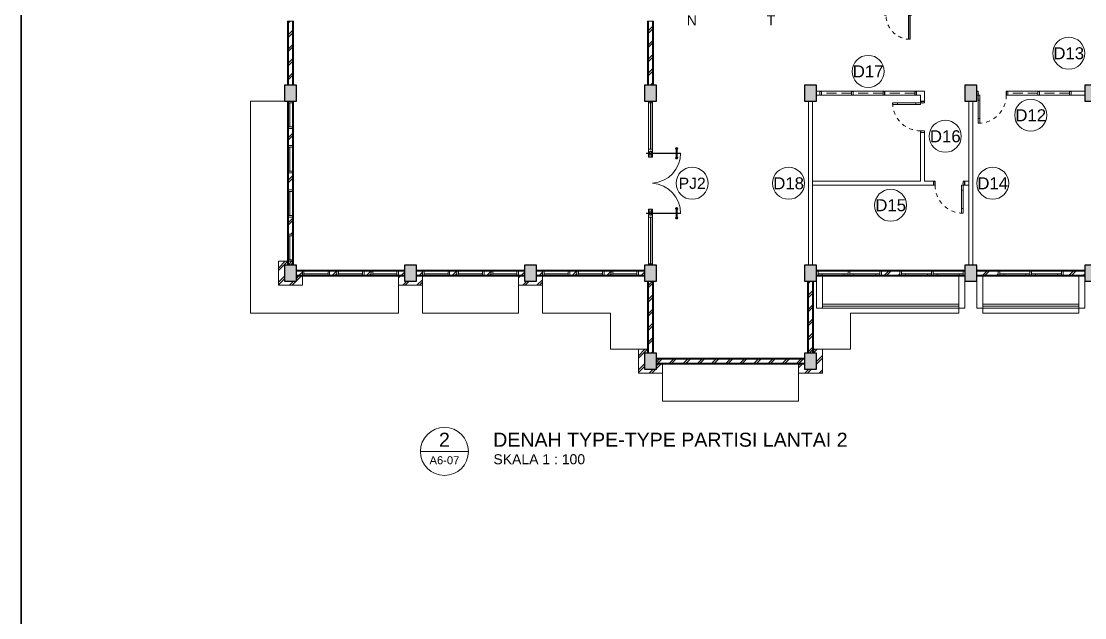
# Model space of a CAD drawing. Header units: millimetres. Extents: x -11 to 1625, y -267 to 180.
# Drawn here: x 996.21 to 1022.79, y -184.5 to -169.59 of the extents above; entities that cross this region are included whole.
import ezdxf
from ezdxf.enums import TextEntityAlignment as Align

# ---------------------------------------------------------------- set-up
doc = ezdxf.new("R2010")
doc.units = ezdxf.units.MM
doc.linetypes.add('HIDDEN', pattern=[0.375, 0.25, -0.125])
for name, color, linetype, lineweight in [('ars', 11, 'Continuous', 5), ('dinding', 5, 'Continuous', 15), ('GRS KOP', 1, 'Continuous', 35), ('KOLOM', 1, 'Continuous', 30), ('kop', 7, 'Continuous', 20), ('kus', 63, 'Continuous', 15), ('lan', 7, 'Continuous', 15), ('not', 7, 'Continuous', 20), ('PARTISI', 190, 'Continuous', 9), ('sol kol', 8, 'Continuous', 0)]:
    doc.layers.add(name, color=color, linetype=linetype, lineweight=lineweight)
doc.styles.add('BARU', font='complex.shx')
doc.styles.add('S', font='SIMPLEX', dxfattribs={"width": 1.1})
doc.styles.get("Standard").update_dxf_attribs({"font": 'ARIALUNI.TTF'})
pattern_1 = [(45, (643.21416, -330), (-0.1767767, 0.1767767), []), (45, (643.27666, -330), (-0.1767767, 0.1767767), [])]
pattern_2 = [(45, (1013.4393, -177.46464), (-0.176777, 0.176777), []), (45, (1013.5018, -177.46464), (-0.176777, 0.176777), [])]
pattern_3 = [(45, (1002.4393, -202.28987), (-0.1767767, 0.1767767), []), (45, (1002.5018, -202.28987), (-0.1767767, 0.1767767), [])]
pattern_4 = [(45, (731.21416, -244.59977), (-0.1767767, 0.1767767), []), (45, (731.27666, -244.59977), (-0.1767767, 0.1767767), [])]

# ---------------------------------------------------------------- blocks, each defined once
blk = doc.blocks.new('kop')
at = {"layer": 'GRS KOP'}
blk.add_lwpolyline([(1, 54), (83, 54), (83, 1), (1, 1)], close=True, dxfattribs=at)
at = {"layer": 'kop', "style": 'BARU', "flags": 4}
for p, height in [((73.8, 5.4), 0.35), ((80.303, 5.382), 0.25), ((73.8, 4.9), 0.35), ((80.303, 4.882), 0.25), ((73.8, 4.4), 0.35), ((80.303, 4.382), 0.25)]:
    blk.add_attdef('-', p, '', height=height, dxfattribs=at)
at = {"layer": 'kop', "flags": 4}
for tag, p in [('AR-00', (78.057, 2.648)), ('00', (81.238, 2.647))]:
    blk.add_attdef(tag, text='', height=0.35, dxfattribs=at).set_placement(p, align=Align.MIDDLE)
blk = doc.blocks.new('Ndtpd')
blk.add_line((0.747, 0), (-0.747, 0))
blk.add_circle((0, 0), 0.747)
at = {"flags": 4}
for tag, height, p in [('NO', 0.5, (0, 0.148)), ('NOLBR', 0.3, (0, -0.398))]:
    blk.add_attdef(tag, text='', height=height, dxfattribs=at).set_placement(p, align=Align.CENTER)
for tag, p, height in [('NDTPD', (1.516, 0.148), 0.5), ('SKALA', (1.523, -0.398), 0.3)]:
    blk.add_attdef(tag, p, '', height=height, dxfattribs=at)
blk = doc.blocks.new('K1')
at = {"layer": 'KOLOM'}
blk.add_lwpolyline([(0.2, 0.15), (-0.2, 0.15), (-0.2, -0.15), (0.2, -0.15), (0.2, 0.15)], dxfattribs=at)
blk = doc.blocks.new('P1')
at = {"lineweight": 5}
h = blk.add_hatch(dxfattribs=at)
h.set_pattern_fill('ANSI31', color=256, scale=0.020282, angle=-315, style=0)
h.set_pattern_definition([(179.99999863, (-506.106483, 1417.280242), (6.07e-11, 0.0025352112676), [])])
h.paths.add_polyline_path([(-1.729, 0.805, -1), (-1.693, 0.77, -1)])
h.paths.add_polyline_path([(-1.724, 0.801, 1), (-1.697, 0.774, 1)], flags=16)
h = blk.add_hatch(dxfattribs=at)
h.set_pattern_fill('ANSI31', color=256, scale=0.020282, angle=-315, style=0)
h.set_pattern_definition([(270.00000137, (1414.9464214, -503.7726625), (0.0025352112676, 6.07e-11), [])])
h.paths.add_polyline_path([(-1.528, 0.605, 1), (-1.564, 0.641, 1)])
h.paths.add_polyline_path([(-1.532, 0.609, -1), (-1.56, 0.637, -1)], flags=16)
h = blk.add_hatch(dxfattribs=at)
h.set_pattern_fill('ANSI31', color=256, scale=0.020282, angle=-315, style=0)
h.set_pattern_definition([(179.99999863, (-505.0458133, 1416.2195722), (6.07e-11, 0.0025352112676), [])])
h.paths.add_polyline_path([(-0.668, -0.255, -1), (-0.632, -0.291, -1)])
h.paths.add_polyline_path([(-0.664, -0.259, 1), (-0.636, -0.287, 1)], flags=16)
h = blk.add_hatch(dxfattribs=at)
h.set_pattern_fill('ANSI31', color=256, scale=0.020282, angle=-315, style=0)
h.set_pattern_definition([(270.00000137, (1416.0070912, -504.8333323), (0.0025352112676, 6.07e-11), [])])
h.paths.add_polyline_path([(-0.468, -0.455, 1), (-0.504, -0.42, 1)])
h.paths.add_polyline_path([(-0.472, -0.451, -1), (-0.499, -0.424, -1)], flags=16)
for p, q in [((-1.724, 0.801), (-1.697, 0.774)), ((-1.686, 0.781), (-1.623, 0.718)), ((-1.553, 0.648), (-1.616, 0.711)), ((-1.532, 0.609), (-1.56, 0.637)), ((-0.664, -0.259), (-0.636, -0.287)), ((-0.625, -0.28), (-0.562, -0.343)), ((-0.492, -0.413), (-0.555, -0.35)), ((-0.472, -0.451), (-0.499, -0.424))]:
    blk.add_line(p, q, dxfattribs=at)
at = {"color": 9, "lineweight": 5}
for p, q in [((-1.641, 0.7), (-1.704, 0.763)), ((-1.634, 0.693), (-1.571, 0.63)), ((-0.58, -0.361), (-0.643, -0.298)), ((-0.573, -0.368), (-0.51, -0.431))]:
    blk.add_line(p, q, dxfattribs=at)
at = {"color": 8, "lineweight": 5}
for p, q in [((-1.64, 0.701), (-1.703, 0.763)), ((-1.639, 0.702), (-1.701, 0.764)), ((-1.636, 0.705), (-1.697, 0.766)), ((-1.631, 0.71), (-1.692, 0.771)), ((-1.633, 0.694), (-1.57, 0.631)), ((-1.632, 0.695), (-1.57, 0.633)), ((-1.629, 0.698), (-1.568, 0.637)), ((-1.624, 0.703), (-1.563, 0.642)), ((-0.58, -0.36), (-0.642, -0.297)), ((-0.578, -0.358), (-0.64, -0.296)), ((-0.575, -0.356), (-0.636, -0.294)), ((-0.57, -0.351), (-0.631, -0.29)), ((-0.572, -0.367), (-0.51, -0.43)), ((-0.571, -0.366), (-0.509, -0.428)), ((-0.568, -0.363), (-0.507, -0.424)), ((-0.563, -0.358), (-0.502, -0.419))]:
    blk.add_line(p, q, dxfattribs=at)
for points in [[(-1.1, 1.241), (-1.701, 0.64), (-1.694, 0.633), (-1.093, 1.234), (-1.1, 1.241)], [(-1.273, 1.202), (-1.202, 1.273), (-1.061, 1.132), (-1.132, 1.061), (-1.273, 1.202)], [(-0.032, 0.173), (-0.633, -0.428), (-0.64, -0.421), (-0.039, 0.18), (-0.032, 0.173)], [(-0.071, 0), (0, 0.071), (-0.142, 0.212), (-0.212, 0.142), (-0.071, 0)]]:
    blk.add_lwpolyline(points)
at = {"lineweight": 9}
for points in [[(-1.153, 1.181), (-1.181, 1.153), (-1.216, 1.188), (-1.188, 1.216)], [(-1.082, 1.11), (-1.11, 1.082), (-1.181, 1.153), (-1.153, 1.181)], [(-0.163, 0.191), (-0.191, 0.163), (-0.12, 0.092), (-0.092, 0.12)], [(-0.092, 0.12), (-0.12, 0.092), (-0.085, 0.057), (-0.057, 0.085)]]:
    blk.add_lwpolyline(points, close=True, dxfattribs=at)
at = {"lineweight": 5}
for points in [[(-1.697, 0.801), (-1.724, 0.774)], [(-1.532, 0.637), (-1.56, 0.609)], [(-0.636, -0.259), (-0.664, -0.287)], [(-0.472, -0.424), (-0.499, -0.451)]]:
    blk.add_lwpolyline(points, dxfattribs=at)
for points in [[(-1.701, 0.64, 0.396093), (-0.672, 0.601)], [(-0.633, -0.428, -0.396093), (-0.672, 0.601)]]:
    blk.add_lwpolyline(points, format="xyb")
for centre in [(-1.167, 1.167), (-0.106, 0.106)]:
    blk.add_circle(centre, 0.04)
for centre, radius in [((-1.711, 0.788), 0.0254), ((-1.711, 0.788), 0.0195), ((-1.546, 0.623), 0.0254), ((-1.546, 0.623), 0.0195), ((-0.65, -0.273), 0.0254), ((-0.65, -0.273), 0.0195), ((-0.486, -0.437), 0.0254), ((-0.486, -0.437), 0.0195)]:
    blk.add_circle(centre, radius, dxfattribs=at)
blk = doc.blocks.new('P 70')
at = {"linetype": 'HIDDEN', "ltscale": 0.3}
blk.add_lwpolyline([(-0.74, 0.1, -0.414214), (-0.04, 0.8, -1.303225)], format="xyb", dxfattribs=at)
for points in [[(-0.04, 0.8), (-0.08, 0.8), (-0.08, 0.68), (-0.04, 0.68)], [(-0.04, 0.68), (-0.08, 0.68), (-0.08, 0.22), (-0.04, 0.22)], [(-0.735, 0.06), (-0.74, 0.06), (-0.74, 0.061), (-0.74, 0.1), (-0.78, 0.1), (-0.78, 0), (-0.74, 0), (-0.74, 0.056), (-0.735, 0.058)], [(-0.742, 0.002), (-0.778, 0.002), (-0.778, 0.098), (-0.742, 0.098)], [(-0.04, 0.1), (-0.08, 0.1), (-0.08, 0.22), (-0.04, 0.22)], [(-0.045, 0.06), (-0.04, 0.06), (-0.04, 0.061), (-0.04, 0.1), (0, 0.1), (0, 0), (-0.04, 0), (-0.04, 0.056), (-0.045, 0.058)], [(-0.038, 0.002), (-0.002, 0.002), (-0.002, 0.098), (-0.038, 0.098)]]:
    blk.add_lwpolyline(points, close=True)
blk = doc.blocks.new('NAV')
blk.add_circle((0, -0.4), 0.4)
at = {"style": 'S', "width": 0.75, "flags": 4}
blk.add_attdef('AV', text='', height=0.3, dxfattribs=at).set_placement((0, -0.4), align=Align.MIDDLE)
blk = doc.blocks.new('P 60')
at = {"linetype": 'HIDDEN', "ltscale": 0.3}
blk.add_lwpolyline([(-0.64, 0.1, -0.414214), (-0.04, 0.7, -1.303225)], format="xyb", dxfattribs=at)
for points in [[(-0.04, 0.7), (-0.04, 0.1), (-0.08, 0.1), (-0.08, 0.7)], [(-0.042, 0.698), (-0.042, 0.102), (-0.078, 0.102), (-0.078, 0.698)], [(-0.635, 0.06), (-0.64, 0.06), (-0.64, 0.061), (-0.64, 0.1), (-0.68, 0.1), (-0.68, 0), (-0.64, 0), (-0.64, 0.056), (-0.635, 0.058)], [(-0.642, 0.002), (-0.678, 0.002), (-0.678, 0.098), (-0.642, 0.098)], [(-0.045, 0.06), (-0.04, 0.06), (-0.04, 0.061), (-0.04, 0.1), (0, 0.1), (0, 0), (-0.04, 0), (-0.04, 0.056), (-0.045, 0.058)], [(-0.038, 0.002), (-0.002, 0.002), (-0.002, 0.098), (-0.038, 0.098)]]:
    blk.add_lwpolyline(points, close=True)

msp = doc.modelspace()

# ---------------------------------------------------------------- hatches: boundary and pattern name
at = {"layer": 'ars'}
h = msp.add_hatch(dxfattribs=at)
h.set_pattern_fill('TEMBOK', color=256, scale=0.25)
h.set_pattern_definition([(45, (1014.4393, -177.46464), (-0.1767767, 0.1767767), []), (45, (1014.5018, -177.46464), (-0.1767767, 0.1767767), [])])
h.paths.add_polyline_path([(1002.9893097, -171.1896418), (1002.9893097, -169.5896418), (1002.8893097, -169.5896418), (1002.8893097, -171.1896418)])
h = msp.add_hatch(dxfattribs=at)
h.set_pattern_fill('TEMBOK', color=256, scale=0.25)
h.set_pattern_definition(pattern_2)
h.paths.add_polyline_path([(1011.9893097, -171.1896418), (1011.9893097, -169.5896418), (1011.8893097, -169.5896418), (1011.8893097, -171.1896418)])
h = msp.add_hatch(dxfattribs=at)
h.set_pattern_fill('TEMBOK', color=256, scale=0.25)
h.set_pattern_definition(pattern_3)
h.paths.add_polyline_path([(1002.9893097, -172.6963084), (1002.9893097, -172.2696418), (1002.8893097, -172.2696418), (1002.8893097, -172.6963084)])
h = msp.add_hatch(dxfattribs=at)
h.set_pattern_fill('TEMBOK', color=256, scale=0.25)
h.set_pattern_definition(pattern_3)
h.paths.add_polyline_path([(1002.9893097, -173.8029751), (1002.9893097, -173.3763084), (1002.8893097, -173.3763084), (1002.8893097, -173.8029751)])
h = msp.add_hatch(dxfattribs=at)
h.set_pattern_fill('TEMBOK', color=256, scale=0.25)
h.set_pattern_definition(pattern_3)
h.paths.add_polyline_path([(1002.9893097, -174.9096418), (1002.9893097, -174.4829751), (1002.8893097, -174.4829751), (1002.8893097, -174.9096418)])
h = msp.add_hatch(dxfattribs=at)
h.set_pattern_fill('TEMBOK', color=256, scale=0.25)
h.set_pattern_definition(pattern_4)
h.paths.add_polyline_path([(1002.6393097, -176.1896418), (1003.2393097, -176.1896418), (1003.2393097, -175.9646418), (1003.0893097, -175.9646418), (1003.0893097, -176.0896418), (1002.7893097, -176.0896418), (1002.7893097, -175.6896418), (1002.8643097, -175.6896418), (1002.8643097, -175.5896418), (1002.6393097, -175.5896418)])
h = msp.add_hatch(dxfattribs=at)
h.set_pattern_fill('TEMBOK', color=256, scale=0.25)
h.set_pattern_definition(pattern_3)
h.paths.add_polyline_path([(1002.9893097, -175.6896418), (1002.9893097, -175.5896418), (1002.8893097, -175.5896418), (1002.8893097, -175.6896418)])
h = msp.add_hatch(dxfattribs=at)
h.set_pattern_fill('TEMBOK', color=256, scale=0.25)
h.set_pattern_definition([(45, (998.8093, -177.46464), (-0.176777, 0.176777), []), (45, (998.8718, -177.46464), (-0.176777, 0.176777), [])])
h.paths.add_polyline_path([(1003.2393097, -175.8396418), (1003.0893097, -175.8396418), (1003.0893097, -175.9396418), (1003.2393097, -175.9396418)])
h = msp.add_hatch(dxfattribs=at)
h.set_pattern_fill('TEMBOK', color=256, scale=0.25)
h.set_pattern_definition([(45, (999.6393, -177.46464), (-0.176777, 0.176777), []), (45, (999.7018, -177.46464), (-0.176777, 0.176777), [])])
h.paths.add_polyline_path([(1004.0993097, -175.8396418), (1003.9193097, -175.8396418), (1003.9193097, -175.9396418), (1004.0993097, -175.9396418)])
h = msp.add_hatch(dxfattribs=at)
h.set_pattern_fill('TEMBOK', color=256, scale=0.25)
h.set_pattern_definition([(45, (1000.4993, -177.46464), (-0.176777, 0.176777), []), (45, (1000.5618, -177.46464), (-0.176777, 0.176777), [])])
h.paths.add_polyline_path([(1004.9593097, -175.8396418), (1004.7793097, -175.8396418), (1004.7793097, -175.9396418), (1004.9593097, -175.9396418)])
h = msp.add_hatch(dxfattribs=at)
h.set_pattern_fill('TEMBOK', color=256, scale=0.25)
h.set_pattern_definition([(45, (1001.3593, -177.46464), (-0.176777, 0.176777), []), (45, (1001.4218, -177.46464), (-0.176777, 0.176777), [])])
h.paths.add_polyline_path([(1005.7893097, -175.8396418), (1005.6393097, -175.8396418), (1005.6393097, -175.9396418), (1005.7893097, -175.9396418)])
h = msp.add_hatch(dxfattribs=at)
h.set_pattern_fill('TEMBOK', color=256, scale=0.25)
h.set_pattern_definition([(45, (1001.8093, -177.46464), (-0.176777, 0.176777), []), (45, (1001.8718, -177.46464), (-0.176777, 0.176777), [])])
h.paths.add_polyline_path([(1006.2393097, -175.8396418), (1006.0893097, -175.8396418), (1006.0893097, -175.9396418), (1006.2393097, -175.9396418)])
h = msp.add_hatch(dxfattribs=at)
h.set_pattern_fill('TEMBOK', color=256, scale=0.25)
h.set_pattern_definition([(45, (1002.6393, -177.46464), (-0.176777, 0.176777), []), (45, (1002.7018, -177.46464), (-0.176777, 0.176777), [])])
h.paths.add_polyline_path([(1007.0993097, -175.8396418), (1006.9193097, -175.8396418), (1006.9193097, -175.9396418), (1007.0993097, -175.9396418)])
h = msp.add_hatch(dxfattribs=at)
h.set_pattern_fill('TEMBOK', color=256, scale=0.25)
h.set_pattern_definition([(45, (1003.4993, -177.46464), (-0.176777, 0.176777), []), (45, (1003.5618, -177.46464), (-0.176777, 0.176777), [])])
h.paths.add_polyline_path([(1007.9593097, -175.8396418), (1007.7793097, -175.8396418), (1007.7793097, -175.9396418), (1007.9593097, -175.9396418)])
h = msp.add_hatch(dxfattribs=at)
h.set_pattern_fill('TEMBOK', color=256, scale=0.25)
h.set_pattern_definition([(45, (1004.3593, -177.46464), (-0.176777, 0.176777), []), (45, (1004.4218, -177.46464), (-0.176777, 0.176777), [])])
h.paths.add_polyline_path([(1008.7893097, -175.8396418), (1008.6393097, -175.8396418), (1008.6393097, -175.9396418), (1008.7893097, -175.9396418)])
h = msp.add_hatch(dxfattribs=at)
h.set_pattern_fill('TEMBOK', color=256, scale=0.25)
h.set_pattern_definition([(45, (1004.8093, -177.46464), (-0.176777, 0.176777), []), (45, (1004.8718, -177.46464), (-0.176777, 0.176777), [])])
h.paths.add_polyline_path([(1009.2393097, -175.8396418), (1009.0893097, -175.8396418), (1009.0893097, -175.9396418), (1009.2393097, -175.9396418)])
h = msp.add_hatch(dxfattribs=at)
h.set_pattern_fill('TEMBOK', color=256, scale=0.25)
h.set_pattern_definition([(45, (1005.6393, -177.46464), (-0.176777, 0.176777), []), (45, (1005.7018, -177.46464), (-0.176777, 0.176777), [])])
h.paths.add_polyline_path([(1010.0993097, -175.8396418), (1009.9193097, -175.8396418), (1009.9193097, -175.9396418), (1010.0993097, -175.9396418)])
h = msp.add_hatch(dxfattribs=at)
h.set_pattern_fill('TEMBOK', color=256, scale=0.25)
h.set_pattern_definition([(45, (1006.4993, -177.46464), (-0.176777, 0.176777), []), (45, (1006.5618, -177.46464), (-0.176777, 0.176777), [])])
h.paths.add_polyline_path([(1010.9593097, -175.8396418), (1010.7793097, -175.8396418), (1010.7793097, -175.9396418), (1010.9593097, -175.9396418)])
h = msp.add_hatch(dxfattribs=at)
h.set_pattern_fill('TEMBOK', color=256, scale=0.25)
h.set_pattern_definition([(45, (1007.3593, -177.46464), (-0.176777, 0.176777), []), (45, (1007.4218, -177.46464), (-0.176777, 0.176777), [])])
h.paths.add_polyline_path([(1011.7893097, -175.8396418), (1011.6393097, -175.8396418), (1011.6393097, -175.9396418), (1011.7893097, -175.9396418)])
h = msp.add_hatch(dxfattribs=at)
h.set_pattern_fill('TEMBOK', color=256, scale=0.25)
h.set_pattern_definition([(45, (1013.4293, -177.46464), (-0.176777, 0.176777), []), (45, (1013.4918, -177.46464), (-0.176777, 0.176777), [])])
h.paths.add_polyline_path([(1018.1693097, -175.8396418), (1017.7093097, -175.8396418), (1017.7093097, -175.9396418), (1018.1693097, -175.9396418)])
h = msp.add_hatch(dxfattribs=at)
h.set_pattern_fill('TEMBOK', color=256, scale=0.25)
h.set_pattern_definition([(45, (1015.8893, -177.46464), (-0.176777, 0.176777), []), (45, (1015.9518, -177.46464), (-0.176777, 0.176777), [])])
h.paths.add_polyline_path([(1020.6293097, -175.8396418), (1020.0893097, -175.8396418), (1020.0893097, -175.9396418), (1020.6293097, -175.9396418)])
h = msp.add_hatch(dxfattribs=at)
h.set_pattern_fill('TEMBOK', color=256, scale=0.25)
h.set_pattern_definition([(45, (1018.0493, -177.46464), (-0.176777, 0.176777), []), (45, (1018.1118, -177.46464), (-0.176777, 0.176777), [])])
h.paths.add_polyline_path([(1022.7893097, -175.8396418), (1022.2493097, -175.8396418), (1022.2493097, -175.9396418), (1022.7893097, -175.9396418)])
h = msp.add_hatch(dxfattribs=at)
h.set_pattern_fill('TEMBOK', color=256, scale=0.25)
h.set_pattern_definition(pattern_4)
h.paths.add_polyline_path([(1005.7893097, -176.0896418), (1005.7893097, -175.9646418), (1005.6393097, -175.9646418), (1005.6393097, -176.1896418), (1006.2393097, -176.1896418), (1006.2393097, -175.9646418), (1006.0893097, -175.9646418), (1006.0893097, -176.0896418)])
h = msp.add_hatch(dxfattribs=at)
h.set_pattern_fill('TEMBOK', color=256, scale=0.25)
h.set_pattern_definition([(45, (734.21416, -244.59977), (-0.1767767, 0.1767767), []), (45, (734.27666, -244.59977), (-0.1767767, 0.1767767), [])])
h.paths.add_polyline_path([(1008.7893097, -176.0896418), (1008.7893097, -175.9646418), (1008.6393097, -175.9646418), (1008.6393097, -176.1896418), (1009.2393097, -176.1896418), (1009.2393097, -175.9646418), (1009.0893097, -175.9646418), (1009.0893097, -176.0896418)])
h = msp.add_hatch(dxfattribs=at)
h.set_pattern_fill('TEMBOK', color=256, scale=0.25)
h.set_pattern_definition(pattern_2)
h.paths.add_polyline_path([(1011.9893097, -176.0896418), (1011.8893097, -176.0896418), (1011.8893097, -177.8896418), (1011.9893097, -177.8896418)])
h = msp.add_hatch(dxfattribs=at)
h.set_pattern_fill('TEMBOK', color=256, scale=0.25)
h.set_pattern_definition(pattern_2)
h.paths.add_polyline_path([(1015.9893097, -176.0896418), (1015.8893097, -176.0896418), (1015.8893097, -177.8896418), (1015.9893097, -177.8896418)])
h = msp.add_hatch(dxfattribs=at)
h.set_pattern_fill('TEMBOK', color=256, scale=0.25)
h.set_pattern_definition(pattern_1)
h.paths.add_polyline_path([(1011.7893097, -178.2896418), (1011.7893097, -177.8896418), (1011.8643097, -177.8896418), (1011.8643097, -177.7896418), (1011.6393097, -177.7896418), (1011.6393097, -178.3896418), (1012.2393097, -178.3896418), (1012.2393097, -178.1646418), (1012.0893097, -178.1646418), (1012.0893097, -178.2896418)])
h = msp.add_hatch(dxfattribs=at)
h.set_pattern_fill('TEMBOK', color=256, scale=0.25)
h.set_pattern_definition(pattern_2)
h.paths.add_polyline_path([(1015.7893097, -178.0396418), (1012.0893097, -178.0396418), (1012.0893097, -178.1396418), (1015.7893097, -178.1396418)])
h = msp.add_hatch(dxfattribs=at)
h.set_pattern_fill('TEMBOK', color=256, scale=0.25)
h.set_pattern_definition(pattern_1)
h.paths.add_polyline_path([(1016.2393097, -177.7896418), (1016.0143097, -177.7896418), (1016.0143097, -177.8896418), (1016.0893097, -177.8896418), (1016.0893097, -178.2896418), (1015.7893097, -178.2896418), (1015.7893097, -178.1646418), (1015.6393097, -178.1646418), (1015.6393097, -178.3896418), (1016.2393097, -178.3896418)])
at = {"layer": 'sol kol'}
for points in [[(1002.7893097, -171.1896418), (1002.7893097, -171.5896418), (1003.0893097, -171.5896418), (1003.0893097, -171.1896418)], [(1011.7893097, -171.1896418), (1011.7893097, -171.5896418), (1012.0893097, -171.5896418), (1012.0893097, -171.1896418)], [(1015.7893097, -171.1896418), (1015.7893097, -171.5896418), (1016.0893097, -171.5896418), (1016.0893097, -171.1896418)], [(1019.7893097, -171.1896418), (1019.7893097, -171.5896418), (1020.0893097, -171.5896418), (1020.0893097, -171.1896418)], [(1022.7893097, -171.1896418), (1022.7893097, -171.5896418), (1023.0893097, -171.5896418), (1023.0893097, -171.1896418)], [(1002.7893097, -175.6896418), (1002.7893097, -176.0896418), (1003.0893097, -176.0896418), (1003.0893097, -175.6896418)], [(1005.7893097, -175.6896418), (1005.7893097, -176.0896418), (1006.0893097, -176.0896418), (1006.0893097, -175.6896418)], [(1008.7893097, -175.6896418), (1008.7893097, -176.0896418), (1009.0893097, -176.0896418), (1009.0893097, -175.6896418)], [(1011.7893097, -175.6896418), (1011.7893097, -176.0896418), (1012.0893097, -176.0896418), (1012.0893097, -175.6896418)], [(1015.7893097, -175.6896418), (1015.7893097, -176.0896418), (1016.0893097, -176.0896418), (1016.0893097, -175.6896418)], [(1019.7893097, -175.6896418), (1019.7893097, -176.0896418), (1020.0893097, -176.0896418), (1020.0893097, -175.6896418)], [(1022.7893097, -175.6896418), (1022.7893097, -176.0896418), (1023.0893097, -176.0896418), (1023.0893097, -175.6896418)], [(1011.7893097, -177.8896418), (1011.7893097, -178.2896418), (1012.0893097, -178.2896418), (1012.0893097, -177.8896418)], [(1015.7893097, -177.8896418), (1015.7893097, -178.2896418), (1016.0893097, -178.2896418), (1016.0893097, -177.8896418)]]:
    msp.add_hatch(color=256, dxfattribs=at).paths.add_polyline_path(points)

# ---------------------------------------------------------------- linework, layer by layer
at = {"layer": 'ars'}
for points in [[(1002.9893097, -171.1896418), (1002.9893097, -169.5896418), (1002.8893097, -169.5896418), (1002.8893097, -171.1896418)], [(1011.9893097, -171.1896418), (1011.9893097, -169.5896418), (1011.8893097, -169.5896418), (1011.8893097, -171.1896418)], [(1002.9893097, -172.6963084), (1002.9893097, -172.2696418), (1002.8893097, -172.2696418), (1002.8893097, -172.6963084)], [(1002.9893097, -173.8029751), (1002.9893097, -173.3763084), (1002.8893097, -173.3763084), (1002.8893097, -173.8029751)], [(1002.9893097, -174.9096418), (1002.9893097, -174.4829751), (1002.8893097, -174.4829751), (1002.8893097, -174.9096418)], [(1002.9893097, -175.6896418), (1002.9893097, -175.5896418), (1002.8893097, -175.5896418), (1002.8893097, -175.6896418)], [(1003.2393097, -175.8396418), (1003.0893097, -175.8396418), (1003.0893097, -175.9396418), (1003.2393097, -175.9396418)], [(1004.0993097, -175.8396418), (1003.9193097, -175.8396418), (1003.9193097, -175.9396418), (1004.0993097, -175.9396418)], [(1004.9593097, -175.8396418), (1004.7793097, -175.8396418), (1004.7793097, -175.9396418), (1004.9593097, -175.9396418)], [(1005.7893097, -175.8396418), (1005.6393097, -175.8396418), (1005.6393097, -175.9396418), (1005.7893097, -175.9396418)], [(1006.2393097, -175.8396418), (1006.0893097, -175.8396418), (1006.0893097, -175.9396418), (1006.2393097, -175.9396418)], [(1007.0993097, -175.8396418), (1006.9193097, -175.8396418), (1006.9193097, -175.9396418), (1007.0993097, -175.9396418)], [(1007.9593097, -175.8396418), (1007.7793097, -175.8396418), (1007.7793097, -175.9396418), (1007.9593097, -175.9396418)], [(1008.7893097, -175.8396418), (1008.6393097, -175.8396418), (1008.6393097, -175.9396418), (1008.7893097, -175.9396418)], [(1009.2393097, -175.8396418), (1009.0893097, -175.8396418), (1009.0893097, -175.9396418), (1009.2393097, -175.9396418)], [(1010.0993097, -175.8396418), (1009.9193097, -175.8396418), (1009.9193097, -175.9396418), (1010.0993097, -175.9396418)], [(1010.9593097, -175.8396418), (1010.7793097, -175.8396418), (1010.7793097, -175.9396418), (1010.9593097, -175.9396418)], [(1011.7893097, -175.8396418), (1011.6393097, -175.8396418), (1011.6393097, -175.9396418), (1011.7893097, -175.9396418)], [(1018.1693097, -175.8396418), (1017.7093097, -175.8396418), (1017.7093097, -175.9396418), (1018.1693097, -175.9396418)], [(1020.6293097, -175.8396418), (1020.0893097, -175.8396418), (1020.0893097, -175.9396418), (1020.6293097, -175.9396418)], [(1022.7893097, -175.8396418), (1022.2493097, -175.8396418), (1022.2493097, -175.9396418), (1022.7893097, -175.9396418)], [(1011.9893097, -177.8896418), (1011.9893097, -176.0896418), (1011.8893097, -176.0896418), (1011.8893097, -177.8896418)], [(1015.9893097, -177.8896418), (1015.9893097, -176.0896418), (1015.8893097, -176.0896418), (1015.8893097, -177.8896418)], [(1015.7893097, -178.0396418), (1012.0893097, -178.0396418), (1012.0893097, -178.1396418), (1015.7893097, -178.1396418)]]:
    msp.add_lwpolyline(points, close=True, dxfattribs=at)
for points in [[(1019.6393097, -176.6646418), (1016.2393097, -176.6646418)], [(1019.6393097, -176.7146418), (1016.2393097, -176.7146418)], [(1022.6393097, -176.6646418), (1020.2393097, -176.6646418)], [(1022.6393097, -176.7146418), (1020.2393097, -176.7146418)]]:
    msp.add_lwpolyline(points, dxfattribs=at)
at = {"layer": 'dinding'}
for points in [[(1003.0143097, -171.1896418), (1003.0143097, -169.5896418), (1002.8643097, -169.5896418), (1002.8643097, -171.1896418)], [(1012.0143097, -171.1896418), (1012.0143097, -169.5896418), (1011.8643097, -169.5896418), (1011.8643097, -171.1896418)], [(1003.0143097, -172.6963084), (1003.0143097, -172.2696418), (1002.8643097, -172.2696418), (1002.8643097, -172.6963084)], [(1003.0143097, -173.8029751), (1003.0143097, -173.3763084), (1002.8643097, -173.3763084), (1002.8643097, -173.8029751)], [(1003.0143097, -174.9096418), (1003.0143097, -174.4829751), (1002.8643097, -174.4829751), (1002.8643097, -174.9096418)], [(1003.0143097, -175.6896418), (1003.0143097, -175.5896418), (1002.8643097, -175.5896418), (1002.8643097, -175.6896418)], [(1003.2393097, -175.8146418), (1003.0893097, -175.8146418), (1003.0893097, -175.9646418), (1003.2393097, -175.9646418)], [(1004.0993097, -175.8146418), (1003.9193097, -175.8146418), (1003.9193097, -175.9646418), (1004.0993097, -175.9646418)], [(1004.9593097, -175.8146418), (1004.7793097, -175.8146418), (1004.7793097, -175.9646418), (1004.9593097, -175.9646418)], [(1005.7893097, -175.8146418), (1005.6393097, -175.8146418), (1005.6393097, -175.9646418), (1005.7893097, -175.9646418)], [(1006.2393097, -175.8146418), (1006.0893097, -175.8146418), (1006.0893097, -175.9646418), (1006.2393097, -175.9646418)], [(1007.0993097, -175.8146418), (1006.9193097, -175.8146418), (1006.9193097, -175.9646418), (1007.0993097, -175.9646418)], [(1007.9593097, -175.8146418), (1007.7793097, -175.8146418), (1007.7793097, -175.9646418), (1007.9593097, -175.9646418)], [(1008.7893097, -175.8146418), (1008.6393097, -175.8146418), (1008.6393097, -175.9646418), (1008.7893097, -175.9646418)], [(1009.2393097, -175.8146418), (1009.0893097, -175.8146418), (1009.0893097, -175.9646418), (1009.2393097, -175.9646418)], [(1010.0993097, -175.8146418), (1009.9193097, -175.8146418), (1009.9193097, -175.9646418), (1010.0993097, -175.9646418)], [(1010.9593097, -175.8146418), (1010.7793097, -175.8146418), (1010.7793097, -175.9646418), (1010.9593097, -175.9646418)], [(1011.7893097, -175.8146418), (1011.6393097, -175.8146418), (1011.6393097, -175.9646418), (1011.7893097, -175.9646418)], [(1018.1693097, -175.8146418), (1017.7093097, -175.8146418), (1017.7093097, -175.9646418), (1018.1693097, -175.9646418)], [(1020.6293097, -175.8146418), (1020.0893097, -175.8146418), (1020.0893097, -175.9646418), (1020.6293097, -175.9646418)], [(1022.7893097, -175.8146418), (1022.2493097, -175.8146418), (1022.2493097, -175.9646418), (1022.7893097, -175.9646418)], [(1012.0143097, -177.8896418), (1012.0143097, -176.0896418), (1011.8643097, -176.0896418), (1011.8643097, -177.8896418)], [(1016.0143097, -177.8896418), (1016.0143097, -176.0896418), (1015.8643097, -176.0896418), (1015.8643097, -177.8896418)], [(1015.7893097, -178.0146418), (1012.0893097, -178.0146418), (1012.0893097, -178.1646418), (1015.7893097, -178.1646418)]]:
    msp.add_lwpolyline(points, close=True, dxfattribs=at)
at = {"layer": 'kus'}
for p, q in [((1016.9616686, -171.3396418), (1016.2116686, -171.3396418)), ((1017.7516686, -171.3396418), (1017.0016686, -171.3396418)), ((1018.5416686, -171.3396418), (1017.7916686, -171.3396418)), ((1021.6193097, -171.3396418), (1020.8693097, -171.3396418)), ((1022.4093097, -171.3396418), (1021.6593097, -171.3396418)), ((1002.8893097, -172.2296418), (1002.8893097, -171.6296418)), ((1002.9243097, -172.2296418), (1002.9243097, -171.6296418)), ((1002.9893097, -172.2296418), (1002.9893097, -171.6296418)), ((1016.9616686, -171.4396418), (1016.2116686, -171.4396418)), ((1017.7516686, -171.4396418), (1017.0016686, -171.4396418)), ((1018.5416686, -171.4396418), (1017.7916686, -171.4396418)), ((1021.6193097, -171.4396418), (1020.8693097, -171.4396418)), ((1022.4093097, -171.4396418), (1021.6593097, -171.4396418)), ((1002.8893097, -173.3363084), (1002.8893097, -172.7363084)), ((1002.9243097, -173.3363084), (1002.9243097, -172.7363084)), ((1002.9893097, -173.3363084), (1002.9893097, -172.7363084)), ((1002.8893097, -174.4429751), (1002.8893097, -173.8429751)), ((1002.9243097, -174.4429751), (1002.9243097, -173.8429751)), ((1002.9893097, -174.4429751), (1002.9893097, -173.8429751)), ((1002.8893097, -175.5496418), (1002.8893097, -174.9496418)), ((1002.9243097, -175.5496418), (1002.9243097, -174.9496418)), ((1002.9893097, -175.5496418), (1002.9893097, -174.9496418)), ((1003.8793097, -175.8396418), (1003.2793097, -175.8396418)), ((1003.8793097, -175.9046418), (1003.2793097, -175.9046418)), ((1004.7393097, -175.8396418), (1004.1393097, -175.8396418)), ((1004.7393097, -175.9046418), (1004.1393097, -175.9046418)), ((1005.5993097, -175.8396418), (1004.9993097, -175.8396418)), ((1005.5993097, -175.9046418), (1004.9993097, -175.9046418)), ((1006.8793097, -175.8396418), (1006.2793097, -175.8396418)), ((1006.8793097, -175.9046418), (1006.2793097, -175.9046418)), ((1007.7393097, -175.8396418), (1007.1393097, -175.8396418)), ((1007.7393097, -175.9046418), (1007.1393097, -175.9046418)), ((1008.5993097, -175.8396418), (1007.9993097, -175.8396418)), ((1008.5993097, -175.9046418), (1007.9993097, -175.9046418)), ((1009.8793097, -175.8396418), (1009.2793097, -175.8396418)), ((1009.8793097, -175.9046418), (1009.2793097, -175.9046418)), ((1010.7393097, -175.8396418), (1010.1393097, -175.8396418)), ((1010.7393097, -175.9046418), (1010.1393097, -175.9046418)), ((1011.5993097, -175.8396418), (1010.9993097, -175.8396418)), ((1011.5993097, -175.9046418), (1010.9993097, -175.9046418)), ((1016.8793097, -175.8396418), (1016.1293097, -175.8396418)), ((1016.8793097, -175.9046418), (1016.1293097, -175.9046418)), ((1016.2293097, -175.9046418), (1016.2293097, -175.9396418)), ((1016.7793097, -175.9046418), (1016.7793097, -175.9396418)), ((1017.6693097, -175.8396418), (1016.9193097, -175.8396418)), ((1017.6693097, -175.9046418), (1016.9193097, -175.9046418)), ((1017.0193097, -175.9046418), (1017.0193097, -175.9396418)), ((1017.5693097, -175.9046418), (1017.5693097, -175.9396418)), ((1018.2093097, -175.8396418), (1018.9593097, -175.8396418)), ((1018.2093097, -175.9046418), (1018.9593097, -175.9046418)), ((1018.3093097, -175.9046418), (1018.3093097, -175.9396418)), ((1018.8593097, -175.9046418), (1018.8593097, -175.9396418)), ((1018.9993097, -175.8396418), (1019.7493097, -175.8396418)), ((1018.9993097, -175.9046418), (1019.7493097, -175.9046418)), ((1019.0993097, -175.9046418), (1019.0993097, -175.9396418)), ((1019.6493097, -175.9046418), (1019.6493097, -175.9396418)), ((1020.6693097, -175.8396418), (1021.4193097, -175.8396418)), ((1020.6693097, -175.9046418), (1021.4193097, -175.9046418)), ((1020.7693097, -175.9046418), (1020.7693097, -175.9396418)), ((1021.3193097, -175.9046418), (1021.3193097, -175.9396418)), ((1021.4593097, -175.8396418), (1022.2093097, -175.8396418)), ((1021.4593097, -175.9046418), (1022.2093097, -175.9046418)), ((1021.5593097, -175.9046418), (1021.5593097, -175.9396418)), ((1022.1093097, -175.9046418), (1022.1093097, -175.9396418)), ((1003.8793097, -175.9396418), (1003.2793097, -175.9396418)), ((1004.7393097, -175.9396418), (1004.1393097, -175.9396418)), ((1005.5993097, -175.9396418), (1004.9993097, -175.9396418)), ((1006.8793097, -175.9396418), (1006.2793097, -175.9396418)), ((1007.7393097, -175.9396418), (1007.1393097, -175.9396418)), ((1008.5993097, -175.9396418), (1007.9993097, -175.9396418)), ((1009.8793097, -175.9396418), (1009.2793097, -175.9396418)), ((1010.7393097, -175.9396418), (1010.1393097, -175.9396418)), ((1011.5993097, -175.9396418), (1010.9993097, -175.9396418)), ((1016.8793097, -175.9396418), (1016.1293097, -175.9396418)), ((1017.6693097, -175.9396418), (1016.9193097, -175.9396418)), ((1018.2093097, -175.9396418), (1018.9593097, -175.9396418)), ((1018.9993097, -175.9396418), (1019.7493097, -175.9396418)), ((1020.6693097, -175.9396418), (1021.4193097, -175.9396418)), ((1021.4593097, -175.9396418), (1022.2093097, -175.9396418))]:
    msp.add_line(p, q, dxfattribs=at)
at = {"layer": 'kus', "linetype": 'HIDDEN'}
for p, q in [((1016.9616686, -171.3896418), (1016.2116686, -171.3896418)), ((1017.7516686, -171.3896418), (1017.0016686, -171.3896418)), ((1018.5416686, -171.3896418), (1017.7916686, -171.3896418)), ((1021.6193097, -171.3896418), (1020.8693097, -171.3896418)), ((1022.4093097, -171.3896418), (1021.6593097, -171.3896418))]:
    msp.add_line(p, q, dxfattribs=at)
at = {"layer": 'kus'}
for points in [[(1016.1716686, -171.4396418), (1016.2116686, -171.4396418), (1016.2116686, -171.3396418), (1016.1716686, -171.3396418)], [(1016.1736686, -171.4376418), (1016.2096686, -171.4376418), (1016.2096686, -171.3416418), (1016.1736686, -171.3416418)], [(1016.9616686, -171.4396418), (1017.0016686, -171.4396418), (1017.0016686, -171.3396418), (1016.9616686, -171.3396418)], [(1016.9636686, -171.4376418), (1016.9996686, -171.4376418), (1016.9996686, -171.3416418), (1016.9636686, -171.3416418)], [(1017.7516686, -171.4396418), (1017.7916686, -171.4396418), (1017.7916686, -171.3396418), (1017.7516686, -171.3396418)], [(1017.7536686, -171.4376418), (1017.7896686, -171.4376418), (1017.7896686, -171.3416418), (1017.7536686, -171.3416418)], [(1018.5416686, -171.4396418), (1018.5816686, -171.4396418), (1018.5816686, -171.3396418), (1018.5416686, -171.3396418)], [(1018.5436686, -171.4376418), (1018.5796686, -171.4376418), (1018.5796686, -171.3416418), (1018.5436686, -171.3416418)], [(1021.6193097, -171.4396418), (1021.6593097, -171.4396418), (1021.6593097, -171.3396418), (1021.6193097, -171.3396418)], [(1021.6213097, -171.4376418), (1021.6573097, -171.4376418), (1021.6573097, -171.3416418), (1021.6213097, -171.3416418)], [(1022.4093097, -171.4396418), (1022.4493097, -171.4396418), (1022.4493097, -171.3396418), (1022.4093097, -171.3396418)], [(1022.4113097, -171.4376418), (1022.4473097, -171.4376418), (1022.4473097, -171.3416418), (1022.4113097, -171.3416418)], [(1002.8893097, -171.6296418), (1002.8893097, -171.5896418), (1002.9893097, -171.5896418), (1002.9893097, -171.6296418)], [(1011.8893097, -172.7896418), (1011.8893097, -171.6296418), (1011.9893097, -171.6296418), (1011.9893097, -172.7896418)], [(1011.8913097, -171.6276418), (1011.8913097, -171.5916418), (1011.9873097, -171.5916418), (1011.9873097, -171.6276418), (1011.9468097, -171.6276418), (1011.9468097, -171.6126418), (1011.9318097, -171.6126418), (1011.9318097, -171.6276418)], [(1011.9343097, -171.6146418), (1011.9443097, -171.6146418), (1011.9443097, -172.7896418), (1011.9343097, -172.7896418)], [(1002.8893097, -172.2696418), (1002.8893097, -172.2296418), (1002.9893097, -172.2296418), (1002.9893097, -172.2696418)], [(1002.8893097, -172.7363084), (1002.8893097, -172.6963084), (1002.9893097, -172.6963084), (1002.9893097, -172.7363084)], [(1002.8893097, -173.3763084), (1002.8893097, -173.3363084), (1002.9893097, -173.3363084), (1002.9893097, -173.3763084)], [(1002.8893097, -173.8429751), (1002.8893097, -173.8029751), (1002.9893097, -173.8029751), (1002.9893097, -173.8429751)], [(1002.8893097, -174.4829751), (1002.8893097, -174.4429751), (1002.9893097, -174.4429751), (1002.9893097, -174.4829751)], [(1011.8893097, -174.4896418), (1011.8893097, -175.6496418), (1011.9893097, -175.6496418), (1011.9893097, -174.4896418)], [(1011.9343097, -175.6646418), (1011.9443097, -175.6646418), (1011.9443097, -174.4896418), (1011.9343097, -174.4896418)], [(1002.8893097, -174.9496418), (1002.8893097, -174.9096418), (1002.9893097, -174.9096418), (1002.9893097, -174.9496418)], [(1002.8893097, -175.5896418), (1002.8893097, -175.5496418), (1002.9893097, -175.5496418), (1002.9893097, -175.5896418)], [(1011.8913097, -175.6516418), (1011.8913097, -175.6876418), (1011.9873097, -175.6876418), (1011.9873097, -175.6516418), (1011.9468097, -175.6516418), (1011.9468097, -175.6666418), (1011.9318097, -175.6666418), (1011.9318097, -175.6516418)], [(1003.2793097, -175.9396418), (1003.2393097, -175.9396418), (1003.2393097, -175.8396418), (1003.2793097, -175.8396418)], [(1003.9193097, -175.9396418), (1003.8793097, -175.9396418), (1003.8793097, -175.8396418), (1003.9193097, -175.8396418)], [(1004.1393097, -175.9396418), (1004.0993097, -175.9396418), (1004.0993097, -175.8396418), (1004.1393097, -175.8396418)], [(1004.7793097, -175.9396418), (1004.7393097, -175.9396418), (1004.7393097, -175.8396418), (1004.7793097, -175.8396418)], [(1004.9993097, -175.9396418), (1004.9593097, -175.9396418), (1004.9593097, -175.8396418), (1004.9993097, -175.8396418)], [(1005.6393097, -175.9396418), (1005.5993097, -175.9396418), (1005.5993097, -175.8396418), (1005.6393097, -175.8396418)], [(1006.2793097, -175.9396418), (1006.2393097, -175.9396418), (1006.2393097, -175.8396418), (1006.2793097, -175.8396418)], [(1006.9193097, -175.9396418), (1006.8793097, -175.9396418), (1006.8793097, -175.8396418), (1006.9193097, -175.8396418)], [(1007.1393097, -175.9396418), (1007.0993097, -175.9396418), (1007.0993097, -175.8396418), (1007.1393097, -175.8396418)], [(1007.7793097, -175.9396418), (1007.7393097, -175.9396418), (1007.7393097, -175.8396418), (1007.7793097, -175.8396418)], [(1007.9993097, -175.9396418), (1007.9593097, -175.9396418), (1007.9593097, -175.8396418), (1007.9993097, -175.8396418)], [(1008.6393097, -175.9396418), (1008.5993097, -175.9396418), (1008.5993097, -175.8396418), (1008.6393097, -175.8396418)], [(1009.2793097, -175.9396418), (1009.2393097, -175.9396418), (1009.2393097, -175.8396418), (1009.2793097, -175.8396418)], [(1009.9193097, -175.9396418), (1009.8793097, -175.9396418), (1009.8793097, -175.8396418), (1009.9193097, -175.8396418)], [(1010.1393097, -175.9396418), (1010.0993097, -175.9396418), (1010.0993097, -175.8396418), (1010.1393097, -175.8396418)], [(1010.7793097, -175.9396418), (1010.7393097, -175.9396418), (1010.7393097, -175.8396418), (1010.7793097, -175.8396418)], [(1010.9993097, -175.9396418), (1010.9593097, -175.9396418), (1010.9593097, -175.8396418), (1010.9993097, -175.8396418)], [(1011.6393097, -175.9396418), (1011.5993097, -175.9396418), (1011.5993097, -175.8396418), (1011.6393097, -175.8396418)], [(1016.1293097, -175.9396418), (1016.0893097, -175.9396418), (1016.0893097, -175.8396418), (1016.1293097, -175.8396418)], [(1016.9193097, -175.9396418), (1016.8793097, -175.9396418), (1016.8793097, -175.8396418), (1016.9193097, -175.8396418)], [(1017.7093097, -175.9396418), (1017.6693097, -175.9396418), (1017.6693097, -175.8396418), (1017.7093097, -175.8396418)], [(1018.1693097, -175.9396418), (1018.2093097, -175.9396418), (1018.2093097, -175.8396418), (1018.1693097, -175.8396418)], [(1018.9593097, -175.9396418), (1018.9993097, -175.9396418), (1018.9993097, -175.8396418), (1018.9593097, -175.8396418)], [(1019.7493097, -175.9396418), (1019.7893097, -175.9396418), (1019.7893097, -175.8396418), (1019.7493097, -175.8396418)], [(1020.6293097, -175.9396418), (1020.6693097, -175.9396418), (1020.6693097, -175.8396418), (1020.6293097, -175.8396418)], [(1021.4193097, -175.9396418), (1021.4593097, -175.9396418), (1021.4593097, -175.8396418), (1021.4193097, -175.8396418)], [(1022.2093097, -175.9396418), (1022.2493097, -175.9396418), (1022.2493097, -175.8396418), (1022.2093097, -175.8396418)]]:
    msp.add_lwpolyline(points, close=True, dxfattribs=at)
for points in [[(1011.9493097, -171.5896418), (1011.9893097, -171.5896418), (1011.9893097, -171.6296418), (1011.9448097, -171.6296418), (1011.9448097, -171.6281894), (1011.9423097, -171.6281894), (1011.9423097, -171.6264422), (1011.9448097, -171.6246834), (1011.9448097, -171.6146418), (1011.9338097, -171.6146418), (1011.9338097, -171.6246834), (1011.9363097, -171.6264422), (1011.9363097, -171.6281894), (1011.9338097, -171.6281894), (1011.9338097, -171.6296418), (1011.8893097, -171.6296418), (1011.8893097, -171.5896418), (1011.9458037, -171.5896418), (1011.9475625, -171.5896418), (1011.9493097, -171.5896418), (1011.9493097, -171.5896418)], [(1011.9493097, -175.6896418), (1011.9893097, -175.6896418), (1011.9893097, -175.6496418), (1011.9448097, -175.6496418), (1011.9448097, -175.6510941), (1011.9423097, -175.6510941), (1011.9423097, -175.6528414), (1011.9448097, -175.6546001), (1011.9448097, -175.6646418), (1011.9338097, -175.6646418), (1011.9338097, -175.6546001), (1011.9363097, -175.6528414), (1011.9363097, -175.6510941), (1011.9338097, -175.6510941), (1011.9338097, -175.6496418), (1011.8893097, -175.6496418), (1011.8893097, -175.6896418), (1011.9458037, -175.6896418), (1011.9475625, -175.6896418), (1011.9493097, -175.6896418), (1011.9493097, -175.6896418)]]:
    msp.add_lwpolyline(points, dxfattribs=at)
at = {"layer": 'lan'}
for p, q in [((1002.7893097, -171.5896418), (1001.9393097, -171.5896418)), ((1002.6393097, -175.5896418), (1002.6393097, -176.1896418)), ((1002.8643097, -175.5896418), (1002.6393097, -175.5896418)), ((1003.2393097, -176.1896418), (1002.6393097, -176.1896418)), ((1003.2393097, -175.9646418), (1003.2393097, -176.1896418)), ((1005.6393097, -175.9646418), (1005.6393097, -176.1896418)), ((1006.2393097, -176.1896418), (1005.6393097, -176.1896418)), ((1005.6393097, -176.1896418), (1005.6393097, -176.8896418)), ((1006.2393097, -175.9646418), (1006.2393097, -176.1896418)), ((1006.2393097, -176.1896418), (1006.2393097, -176.8896418)), ((1008.6393097, -175.9646418), (1008.6393097, -176.1896418)), ((1009.2393097, -176.1896418), (1008.6393097, -176.1896418)), ((1008.6393097, -176.1896418), (1008.6393097, -176.8896418)), ((1009.2393097, -175.9646418), (1009.2393097, -176.1896418)), ((1009.2393097, -176.1896418), (1009.2393097, -176.8896418)), ((1016.0893097, -176.0896418), (1016.0893097, -176.7646418)), ((1016.2393097, -175.9646418), (1016.2393097, -176.7646418)), ((1019.6393097, -175.9646418), (1019.6393097, -176.7646418)), ((1019.7893097, -176.0896418), (1019.7893097, -176.7646418)), ((1020.0893097, -176.0896418), (1020.0893097, -176.7646418)), ((1020.2393097, -175.9646418), (1020.2393097, -176.7646418)), ((1022.6393097, -175.9646418), (1022.6393097, -176.7646418)), ((1022.7893097, -176.0896418), (1022.7893097, -176.7646418)), ((1010.9393097, -177.7896418), (1010.9393097, -176.8896418)), ((1016.9393097, -177.7896418), (1016.9393097, -176.8896418)), ((1016.9393097, -176.8896418), (1019.6393097, -176.8896418)), ((1019.6393097, -176.7646418), (1019.6393097, -176.8896418)), ((1020.2393097, -176.7646418), (1020.2393097, -176.8896418)), ((1020.2393097, -176.8896418), (1022.6393097, -176.8896418)), ((1022.6393097, -176.7646418), (1022.6393097, -176.8896418)), ((1011.6393097, -177.7896418), (1010.9393097, -177.7896418)), ((1016.2393097, -177.7896418), (1016.9393097, -177.7896418)), ((1012.2393097, -178.3896418), (1012.2393097, -179.0896418)), ((1015.6393097, -178.3896418), (1015.6393097, -179.0896418)), ((1015.6393097, -179.0896418), (1012.2393097, -179.0896418))]:
    msp.add_line(p, q, dxfattribs=at)
for points in [[(1005.6393097, -176.8896418), (1001.9393097, -176.8896418), (1001.9393097, -171.5896418)], [(1008.6393097, -176.8896418), (1006.2393097, -176.8896418)], [(1010.9393097, -176.8896418), (1009.2393097, -176.8896418)], [(1019.7893097, -176.7646418), (1016.0893097, -176.7646418)], [(1022.7893097, -176.7646418), (1020.0893097, -176.7646418)], [(1011.8643097, -177.7896418), (1011.6393097, -177.7896418), (1011.6393097, -178.3896418), (1012.2393097, -178.3896418), (1012.2393097, -178.1646418)], [(1015.6393097, -178.1646418), (1015.6393097, -178.3896418), (1016.2393097, -178.3896418), (1016.2393097, -177.7896418), (1016.0143097, -177.7896418)]]:
    msp.add_lwpolyline(points, dxfattribs=at)
for points in [[(1002.8643097, -172.2696418), (1002.8643097, -171.5896418), (1003.0143097, -171.5896418), (1003.0143097, -172.2696418)], [(1002.8643097, -173.3763084), (1002.8643097, -172.6963084), (1003.0143097, -172.6963084), (1003.0143097, -173.3763084)], [(1002.8643097, -174.4829751), (1002.8643097, -173.8029751), (1003.0143097, -173.8029751), (1003.0143097, -174.4829751)], [(1002.8643097, -175.5896418), (1002.8643097, -174.9096418), (1003.0143097, -174.9096418), (1003.0143097, -175.5896418)], [(1003.9193097, -175.9646418), (1003.2393097, -175.9646418), (1003.2393097, -175.8146418), (1003.9193097, -175.8146418)], [(1004.7793097, -175.9646418), (1004.0993097, -175.9646418), (1004.0993097, -175.8146418), (1004.7793097, -175.8146418)], [(1005.6393097, -175.9646418), (1004.9593097, -175.9646418), (1004.9593097, -175.8146418), (1005.6393097, -175.8146418)], [(1006.9193097, -175.9646418), (1006.2393097, -175.9646418), (1006.2393097, -175.8146418), (1006.9193097, -175.8146418)], [(1007.7793097, -175.9646418), (1007.0993097, -175.9646418), (1007.0993097, -175.8146418), (1007.7793097, -175.8146418)], [(1008.6393097, -175.9646418), (1007.9593097, -175.9646418), (1007.9593097, -175.8146418), (1008.6393097, -175.8146418)], [(1009.9193097, -175.9646418), (1009.2393097, -175.9646418), (1009.2393097, -175.8146418), (1009.9193097, -175.8146418)], [(1010.7793097, -175.9646418), (1010.0993097, -175.9646418), (1010.0993097, -175.8146418), (1010.7793097, -175.8146418)], [(1011.6393097, -175.9646418), (1010.9593097, -175.9646418), (1010.9593097, -175.8146418), (1011.6393097, -175.8146418)], [(1017.7093097, -175.9646418), (1016.0893097, -175.9646418), (1016.0893097, -175.8146418), (1017.7093097, -175.8146418)], [(1018.1693097, -175.9646418), (1019.7893097, -175.9646418), (1019.7893097, -175.8146418), (1018.1693097, -175.8146418)], [(1020.6293097, -175.9646418), (1022.2493097, -175.9646418), (1022.2493097, -175.8146418), (1020.6293097, -175.8146418)]]:
    msp.add_lwpolyline(points, close=True, dxfattribs=at)
at = {"layer": 'PARTISI'}
for points in [[(1016.1716686, -171.4396418), (1016.0893097, -171.4396418), (1016.0893097, -171.3396418), (1016.1716686, -171.3396418)], [(1018.7893097, -171.5896418), (1018.7893097, -171.3396418), (1018.5816686, -171.3396418), (1018.5816686, -171.4396418), (1018.6893097, -171.4396418), (1018.6893097, -171.5896418)], [(1022.4493097, -171.3396418), (1022.7893097, -171.3396418), (1022.7893097, -171.4396418), (1022.4493097, -171.4396418)], [(1019.8893097, -175.6896418), (1019.9893097, -175.6896418), (1019.9893097, -171.5896418), (1019.8893097, -171.5896418)]]:
    msp.add_lwpolyline(points, close=True, dxfattribs=at)
for points in [[(1015.9893097, -173.5896418), (1015.9893097, -171.5896418), (1015.8893097, -171.5896418), (1015.8893097, -173.5896418), (1015.8893097, -175.6896418), (1015.9893097, -175.6896418), (1015.9893097, -173.5896418)], [(1018.7893097, -172.3696418), (1018.7893097, -173.5896418), (1019.0093097, -173.5896418), (1019.0093097, -173.6896418), (1015.9893097, -173.6896418), (1015.9893097, -173.5896418), (1018.6893097, -173.5896418), (1018.6893097, -172.3696418)], [(1019.7893097, -173.5896418), (1019.8893097, -173.5896418)], [(1019.7893097, -173.6896418), (1019.8893097, -173.6896418)]]:
    msp.add_lwpolyline(points, dxfattribs=at)

# ---------------------------------------------------------------- block references
at = {"layer": 'KOLOM', "rotation": 90}
for p in [(1002.9393097, -171.3896418), (1011.9393097, -171.3896418), (1015.9393097, -171.3896418), (1019.9393097, -171.3896418), (1022.9393097, -171.3896418), (1002.9393097, -175.8896418), (1005.9393097, -175.8896418), (1008.9393097, -175.8896418), (1011.9393097, -175.8896418), (1015.9393097, -175.8896418), (1019.9393097, -175.8896418), (1022.9393097, -175.8896418), (1011.9393097, -178.0896418), (1015.9393097, -178.0896418)]:
    msp.add_blockref('K1', p, dxfattribs=at)
at = {"layer": 'kop'}
msp.add_blockref('kop', (995.2141622, -212), dxfattribs=at)
at = {"layer": 'kus', "xscale": -1, "rotation": 180}
for name, p in [('P 60', (1018.4643097, -169.3396418)), ('P 70', (1019.7893097, -173.5896418))]:
    msp.add_blockref(name, p, dxfattribs=at)
at = {"layer": 'kus'}
for name, p, rotation in [('P 70', (1020.0893097, -171.3396418), 180.0000000287166), ('P 70', (1018.7893097, -171.5896418), 90.00000000000001), ('P1', (1011.9393097, -172.7393882), 134.9999999999384)]:
    msp.add_blockref(name, p, dxfattribs=dict(at, rotation=rotation))
at = {"layer": 'not'}
ref = msp.add_blockref('NAV', (1022.3893097, -169.9896418), dxfattribs=at)
ref.add_attrib('AV', 'D13', dxfattribs={"layer": '0', "height": 0.3, "flags": 4}).set_placement((1022.3893097, -170.3896418), align=Align.MIDDLE)
ref = msp.add_blockref('NAV', (1017.3766686, -171.2420792), dxfattribs=dict(at, xscale=-1, rotation=180))
ref.add_attrib('AV', 'D17', dxfattribs={"layer": '0', "height": 0.3, "flags": 4}).set_placement((1017.3766686, -170.8420792), align=Align.MIDDLE)
ref = msp.add_blockref('NAV', (1021.4393097, -171.5372043), dxfattribs=at)
ref.add_attrib('AV', 'D12', dxfattribs={"layer": '0', "height": 0.3, "flags": 4}).set_placement((1021.4393097, -171.9372043), align=Align.MIDDLE)
ref = msp.add_blockref('NAV', (1019.3040659, -172.0646418), dxfattribs=at)
ref.add_attrib('AV', 'D16', dxfattribs={"layer": '0', "height": 0.3, "flags": 4}).set_placement((1019.3040659, -172.4646418), align=Align.MIDDLE)
ref = msp.add_blockref('NAV', (1012.9803128, -173.2396418), dxfattribs=at)
ref.add_attrib('AV', 'PJ2', dxfattribs={"layer": '0', "height": 0.28, "flags": 4}).set_placement((1012.9803128, -173.6396418), align=Align.MIDDLE)
ref = msp.add_blockref('NAV', (1015.3893097, -173.2396418), dxfattribs=at)
ref.add_attrib('AV', 'D18', dxfattribs={"layer": '0', "height": 0.3, "flags": 4}).set_placement((1015.3893097, -173.6396418), align=Align.MIDDLE)
ref = msp.add_blockref('NAV', (1020.4893097, -173.2396418), dxfattribs=at)
ref.add_attrib('AV', 'D14', dxfattribs={"layer": '0', "height": 0.3, "flags": 4}).set_placement((1020.4893097, -173.6396418), align=Align.MIDDLE)
ref = msp.add_blockref('NAV', (1017.9393097, -173.7896418), dxfattribs=at)
ref.add_attrib('AV', 'D15', dxfattribs={"layer": '0', "height": 0.3, "flags": 4}).set_placement((1017.9393097, -174.1896418), align=Align.MIDDLE)
ref = msp.add_blockref('Ndtpd', (1006.7892989, -180.3429652), dxfattribs=dict(at, xscale=0.803212851405533, yscale=0.803212851405533, zscale=0.803212851405533))
ref.add_attrib('NO', '2', dxfattribs={"layer": '0', "height": 0.35, "flags": 4}).set_placement((1006.7889717, -180.2244394), align=Align.CENTER)
ref.add_attrib('NDTPD', 'DENAH TYPE-TYPE PARTISI LANTAI 2', (1008.0069836, -180.2244394), dxfattribs={"layer": '0', "height": 0.35, "flags": 4})
ref.add_attrib('NOLBR', 'A6-07', dxfattribs={"layer": '0', "height": 0.2, "flags": 4}).set_placement((1006.7889717, -180.6629351), align=Align.CENTER)
ref.add_attrib('SKALA', 'SKALA 1 : 100', (1008.0127836, -180.6629351), dxfattribs={"layer": '0', "height": 0.25, "flags": 4})

# ---------------------------------------------------------------- texts
at = {"layer": 'not', "char_height": 0.25, "attachment_point": 1}
for s, insert in [('\\pi0.026688;N', (1012.8170747, -169.4382054)), ('\\pi0.026006;T', (1014.8170747, -169.4382054))]:
    msp.add_mtext_dynamic_manual_height_columns(s, width=0.25, gutter_width=12.5, heights=[0], dxfattribs=dict(at, insert=insert))

doc.saveas('drawing.dxf')
